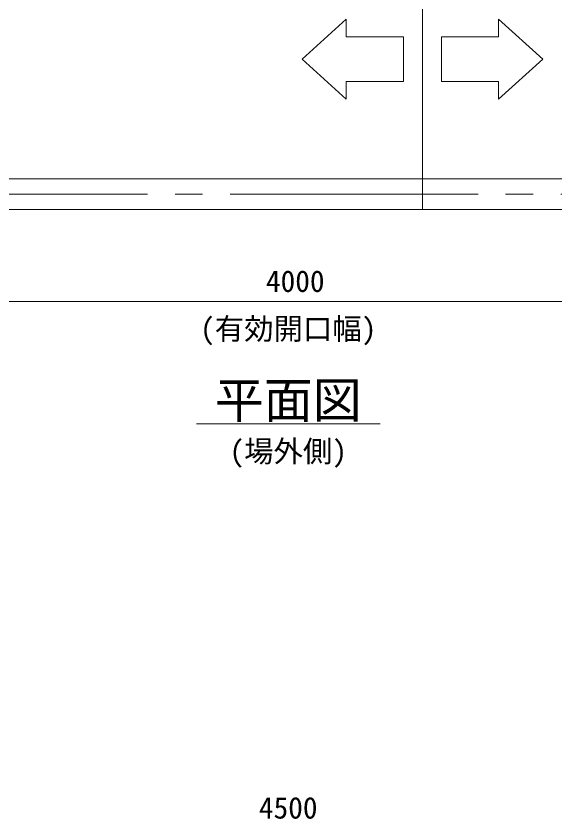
# Model space of a CAD drawing. Units: millimetres, scale not verified. Extents: x -10062 to 10062, y -16938 to 16938.
# Drawn here: x -4252 to -2491, y -8103 to -5480 of the extents above; entities that cross this region are included whole.
import ezdxf
from ezdxf.enums import TextEntityAlignment as Align

# ---------------------------------------------------------------- set-up
doc = ezdxf.new("R2010")
doc.units = ezdxf.units.MM
doc.header["$LTSCALE"] = 90
doc.linetypes.add('CHAIN2', pattern=[12, 9, -1, 1, -1])
for name, color, linetype, lineweight in [('0-C_寸法', 134, 'Continuous', 18), ('1-6_通芯', 134, 'CHAIN2', 18), ('1-B_文字', 134, 'Continuous', 18), ('1-E_梁45', 134, 'Continuous', 18)]:
    doc.layers.add(name, color=color, linetype=linetype, lineweight=lineweight)
doc.styles.add('ＭＳ ゴシック', font='')
doc.styles.get('ＭＳ ゴシック').set_extended_font_data('MS Gothic')

msp = doc.modelspace()

# ---------------------------------------------------------------- linework, layer by layer
at = {"layer": '0-C_寸法'}
msp.add_line((-1394.5, -6412.5), (-5284.5, -6412.5), dxfattribs=at)
at = {"layer": '1-6_通芯'}
for p, q in [((-2924.5, -6112.5), (-2924.5, -5301.76)), ((-5712.5, -6062.5), (-211.5, -6062.5))]:
    msp.add_line(p, q, dxfattribs=at)
at = {"layer": '1-B_文字'}
msp.add_line((-3662.5, -6812.5), (-3062.5, -6812.5), dxfattribs=at)
for points in [[(-3317.66, -5621.03), (-3173.25, -5490.26), (-3173.25, -5548.17), (-2986.61, -5548.17), (-2986.61, -5694.18), (-3173.25, -5694.18), (-3173.25, -5752.08)], [(-2531.34, -5621.03), (-2675.75, -5490.26), (-2675.75, -5548.17), (-2862.4, -5548.17), (-2862.4, -5694.18), (-2675.75, -5694.18), (-2675.75, -5752.08)]]:
    msp.add_lwpolyline(points, close=True, dxfattribs=at)
at = {"layer": '1-E_梁45'}
msp.add_lwpolyline([(-5712.5, -6112.5), (-1012.5, -6112.5), (-1012.5, -6012.5), (-5712.5, -6012.5)], close=True, dxfattribs=at)

# ---------------------------------------------------------------- texts
at = {"layer": '0-C_寸法', "style": 'ＭＳ ゴシック'}
for s, p in [('4000', (-3435.5, -6402.6)), ('(有効開口幅)', (-3650.5, -6558.1)), ('4500', (-3458.5, -8122.6))]:
    msp.add_text(s, height=70.38, dxfattribs=at).set_placement(p, align=Align.BOTTOM_LEFT)
at = {"layer": '1-B_文字', "style": 'ＭＳ ゴシック'}
for s, height, p in [('平面図', 117.3, (-3602.5, -6828.5)), ('(場外側)', 70.38, (-3554.5, -6958.1))]:
    msp.add_text(s, height=height, dxfattribs=at).set_placement(p, align=Align.BOTTOM_LEFT)

doc.saveas('drawing.dxf')
